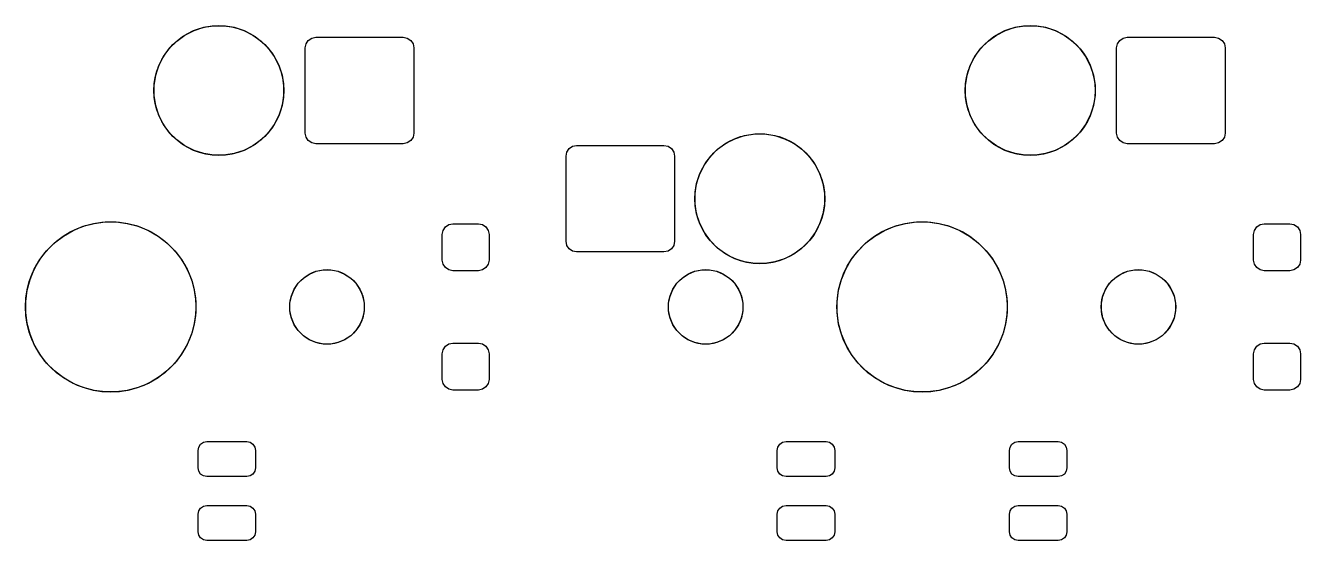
# Model space of a CAD drawing. Header units: millimetres. Extents: x 21 to 415, y -164 to -17.
# Drawn here: x 198.54 to 228.47, y -84.56 to -72.48 of the extents above; entities that cross this region are included whole.
import ezdxf

# ---------------------------------------------------------------- set-up
doc = ezdxf.new("R2010")
doc.units = ezdxf.units.MM
doc.layers.add('B.Mask', color=4, linetype='CONTINUOUS', true_color=0x02ffee)

msp = doc.modelspace()

# ---------------------------------------------------------------- linework, layer by layer
at = {"layer": 'B.Mask', "linetype": 'CONTINUOUS'}
for p, q in [((202.088967, -72.842256), (202.282565, -72.701599)), ((202.282565, -72.701599), (202.495783, -72.592959)), ((202.495783, -72.592959), (202.723371, -72.519011)), ((202.723371, -72.519011), (202.959725, -72.481576)), ((202.959725, -72.481576), (203.199025, -72.481576)), ((203.199025, -72.481576), (203.435379, -72.519011)), ((203.435379, -72.519011), (203.662967, -72.592959)), ((203.662967, -72.592959), (203.876185, -72.701599)), ((203.876185, -72.701599), (204.069783, -72.842256)), ((221.138967, -72.842256), (221.332565, -72.701599)), ((221.332565, -72.701599), (221.545783, -72.592959)), ((221.545783, -72.592959), (221.773371, -72.519011)), ((221.773371, -72.519011), (222.009725, -72.481576)), ((222.009725, -72.481576), (222.249025, -72.481576)), ((222.249025, -72.481576), (222.485379, -72.519011)), ((222.485379, -72.519011), (222.712967, -72.592959)), ((222.712967, -72.592959), (222.926185, -72.701599)), ((222.926185, -72.701599), (223.119783, -72.842256)), ((201.779099, -73.205065), (201.919756, -73.011467)), ((201.919756, -73.011467), (202.088967, -72.842256)), ((204.069783, -72.842256), (204.238994, -73.011467)), ((204.238994, -73.011467), (204.379651, -73.205065)), ((205.106375, -73.001875), (205.125405, -72.906204)), ((205.106375, -75.001875), (205.106375, -73.001875)), ((205.125405, -72.906204), (205.179598, -72.825098)), ((205.179598, -72.825098), (205.260704, -72.770905)), ((205.260704, -72.770905), (205.356375, -72.751875)), ((205.356375, -72.751875), (207.406375, -72.751875)), ((207.406375, -72.751875), (207.502046, -72.770905)), ((207.502046, -72.770905), (207.583152, -72.825098)), ((207.583152, -72.825098), (207.637345, -72.906204)), ((207.637345, -72.906204), (207.656375, -73.001875)), ((207.656375, -73.001875), (207.656375, -75.001875)), ((220.829099, -73.205065), (220.969756, -73.011467)), ((220.969756, -73.011467), (221.138967, -72.842256)), ((223.119783, -72.842256), (223.288994, -73.011467)), ((223.288994, -73.011467), (223.429651, -73.205065)), ((224.156375, -73.001875), (224.175405, -72.906204)), ((224.156375, -75.001875), (224.156375, -73.001875)), ((224.175405, -72.906204), (224.229598, -72.825098)), ((224.229598, -72.825098), (224.310704, -72.770905)), ((224.310704, -72.770905), (224.406375, -72.751875)), ((224.406375, -72.751875), (226.456375, -72.751875)), ((226.456375, -72.751875), (226.552046, -72.770905)), ((226.552046, -72.770905), (226.633152, -72.825098)), ((226.633152, -72.825098), (226.687345, -72.906204)), ((226.687345, -72.906204), (226.706375, -73.001875)), ((226.706375, -73.001875), (226.706375, -75.001875)), ((201.670459, -73.418283), (201.779099, -73.205065)), ((204.379651, -73.205065), (204.488291, -73.418283)), ((220.720459, -73.418283), (220.829099, -73.205065)), ((223.429651, -73.205065), (223.538291, -73.418283)), ((201.596511, -73.645871), (201.670459, -73.418283)), ((204.488291, -73.418283), (204.562239, -73.645871)), ((220.646511, -73.645871), (220.720459, -73.418283)), ((223.538291, -73.418283), (223.612239, -73.645871)), ((201.559076, -73.882225), (201.596511, -73.645871)), ((201.559076, -74.121525), (201.559076, -73.882225)), ((204.562239, -73.645871), (204.599674, -73.882225)), ((204.599674, -73.882225), (204.599674, -74.121525)), ((220.609076, -73.882225), (220.646511, -73.645871)), ((220.609076, -74.121525), (220.609076, -73.882225)), ((223.612239, -73.645871), (223.649674, -73.882225)), ((223.649674, -73.882225), (223.649674, -74.121525)), ((201.596511, -74.357879), (201.559076, -74.121525)), ((204.599674, -74.121525), (204.562239, -74.357879)), ((220.646511, -74.357879), (220.609076, -74.121525)), ((223.649674, -74.121525), (223.612239, -74.357879)), ((201.670459, -74.585467), (201.596511, -74.357879)), ((204.562239, -74.357879), (204.488291, -74.585467)), ((220.720459, -74.585467), (220.646511, -74.357879)), ((223.612239, -74.357879), (223.538291, -74.585467)), ((201.779099, -74.798685), (201.670459, -74.585467)), ((201.919756, -74.992283), (201.779099, -74.798685)), ((204.379651, -74.798685), (204.238994, -74.992283)), ((204.488291, -74.585467), (204.379651, -74.798685)), ((220.829099, -74.798685), (220.720459, -74.585467)), ((220.969756, -74.992283), (220.829099, -74.798685)), ((223.429651, -74.798685), (223.288994, -74.992283)), ((223.538291, -74.585467), (223.429651, -74.798685)), ((202.088967, -75.161494), (201.919756, -74.992283)), ((204.238994, -74.992283), (204.069783, -75.161494)), ((205.125405, -75.097546), (205.106375, -75.001875)), ((205.179598, -75.178652), (205.125405, -75.097546)), ((207.637345, -75.097546), (207.583152, -75.178652)), ((207.656375, -75.001875), (207.637345, -75.097546)), ((214.982565, -75.241599), (215.195783, -75.132959)), ((215.195783, -75.132959), (215.423371, -75.059011)), ((215.423371, -75.059011), (215.659725, -75.021576)), ((215.659725, -75.021576), (215.899025, -75.021576)), ((215.899025, -75.021576), (216.135379, -75.059011)), ((216.135379, -75.059011), (216.362967, -75.132959)), ((216.362967, -75.132959), (216.576185, -75.241599)), ((221.138967, -75.161494), (220.969756, -74.992283)), ((223.288994, -74.992283), (223.119783, -75.161494)), ((224.175405, -75.097546), (224.156375, -75.001875)), ((224.229598, -75.178652), (224.175405, -75.097546)), ((226.687345, -75.097546), (226.633152, -75.178652)), ((226.706375, -75.001875), (226.687345, -75.097546)), ((202.282565, -75.302151), (202.088967, -75.161494)), ((202.495783, -75.410791), (202.282565, -75.302151)), ((202.723371, -75.484739), (202.495783, -75.410791)), ((203.662967, -75.410791), (203.435379, -75.484739)), ((203.876185, -75.302151), (203.662967, -75.410791)), ((204.069783, -75.161494), (203.876185, -75.302151)), ((205.260704, -75.232845), (205.179598, -75.178652)), ((205.356375, -75.251875), (205.260704, -75.232845)), ((207.406375, -75.251875), (205.356375, -75.251875)), ((207.502046, -75.232845), (207.406375, -75.251875)), ((207.583152, -75.178652), (207.502046, -75.232845)), ((211.248405, -75.446204), (211.302598, -75.365098)), ((211.302598, -75.365098), (211.383704, -75.310905)), ((211.383704, -75.310905), (211.479375, -75.291875)), ((211.479375, -75.291875), (213.529375, -75.291875)), ((213.529375, -75.291875), (213.625046, -75.310905)), ((213.625046, -75.310905), (213.706152, -75.365098)), ((213.706152, -75.365098), (213.760345, -75.446204)), ((214.619756, -75.551467), (214.788967, -75.382256)), ((214.788967, -75.382256), (214.982565, -75.241599)), ((216.576185, -75.241599), (216.769783, -75.382256)), ((216.769783, -75.382256), (216.938994, -75.551467)), ((221.332565, -75.302151), (221.138967, -75.161494)), ((221.545783, -75.410791), (221.332565, -75.302151)), ((221.773371, -75.484739), (221.545783, -75.410791)), ((222.712967, -75.410791), (222.485379, -75.484739)), ((222.926185, -75.302151), (222.712967, -75.410791)), ((223.119783, -75.161494), (222.926185, -75.302151)), ((224.310704, -75.232845), (224.229598, -75.178652)), ((224.406375, -75.251875), (224.310704, -75.232845)), ((226.456375, -75.251875), (224.406375, -75.251875)), ((226.552046, -75.232845), (226.456375, -75.251875)), ((226.633152, -75.178652), (226.552046, -75.232845)), ((202.959725, -75.522174), (202.723371, -75.484739)), ((203.199025, -75.522174), (202.959725, -75.522174)), ((203.435379, -75.484739), (203.199025, -75.522174)), ((211.229375, -75.541875), (211.248405, -75.446204)), ((211.229375, -77.541875), (211.229375, -75.541875)), ((213.760345, -75.446204), (213.779375, -75.541875)), ((213.779375, -75.541875), (213.779375, -77.541875)), ((214.479099, -75.745065), (214.619756, -75.551467)), ((216.938994, -75.551467), (217.079651, -75.745065)), ((222.009725, -75.522174), (221.773371, -75.484739)), ((222.249025, -75.522174), (222.009725, -75.522174)), ((222.485379, -75.484739), (222.249025, -75.522174)), ((214.296511, -76.185871), (214.370459, -75.958283)), ((214.370459, -75.958283), (214.479099, -75.745065)), ((217.079651, -75.745065), (217.188291, -75.958283)), ((217.188291, -75.958283), (217.262239, -76.185871)), ((214.259076, -76.422225), (214.296511, -76.185871)), ((217.262239, -76.185871), (217.299674, -76.422225)), ((214.259076, -76.661525), (214.259076, -76.422225)), ((217.299674, -76.422225), (217.299674, -76.661525)), ((214.296511, -76.897879), (214.259076, -76.661525)), ((214.370459, -77.125467), (214.296511, -76.897879)), ((217.262239, -76.897879), (217.188291, -77.125467)), ((217.299674, -76.661525), (217.262239, -76.897879)), ((199.654798, -77.28813), (199.896496, -77.188015)), ((199.896496, -77.188015), (200.149194, -77.120304)), ((200.149194, -77.120304), (200.408569, -77.086157)), ((200.408569, -77.086157), (200.670181, -77.086157)), ((200.670181, -77.086157), (200.929556, -77.120304)), ((200.929556, -77.120304), (201.182254, -77.188015)), ((201.182254, -77.188015), (201.423952, -77.28813)), ((208.34278, -77.286204), (208.396973, -77.205098)), ((208.396973, -77.205098), (208.478079, -77.150905)), ((208.478079, -77.150905), (208.57375, -77.131875)), ((208.57375, -77.131875), (209.17375, -77.131875)), ((209.17375, -77.131875), (209.269421, -77.150905)), ((209.269421, -77.150905), (209.350527, -77.205098)), ((209.350527, -77.205098), (209.40472, -77.286204)), ((214.479099, -77.338685), (214.370459, -77.125467)), ((217.188291, -77.125467), (217.079651, -77.338685)), ((218.704798, -77.28813), (218.946496, -77.188015)), ((218.946496, -77.188015), (219.199194, -77.120304)), ((219.199194, -77.120304), (219.458569, -77.086157)), ((219.458569, -77.086157), (219.720181, -77.086157)), ((219.720181, -77.086157), (219.979556, -77.120304)), ((219.979556, -77.120304), (220.232254, -77.188015)), ((220.232254, -77.188015), (220.473952, -77.28813)), ((227.39278, -77.286204), (227.446973, -77.205098)), ((227.446973, -77.205098), (227.528079, -77.150905)), ((227.528079, -77.150905), (227.62375, -77.131875)), ((227.62375, -77.131875), (228.22375, -77.131875)), ((228.22375, -77.131875), (228.319421, -77.150905)), ((228.319421, -77.150905), (228.400527, -77.205098)), ((228.400527, -77.205098), (228.45472, -77.286204)), ((199.220683, -77.578195), (199.428235, -77.418936)), ((199.428235, -77.418936), (199.654798, -77.28813)), ((201.423952, -77.28813), (201.650515, -77.418936)), ((201.650515, -77.418936), (201.858067, -77.578195)), ((208.32375, -77.381875), (208.34278, -77.286204)), ((208.32375, -77.981875), (208.32375, -77.381875)), ((209.40472, -77.286204), (209.42375, -77.381875)), ((209.42375, -77.381875), (209.42375, -77.981875)), ((214.619756, -77.532283), (214.479099, -77.338685)), ((217.079651, -77.338685), (216.938994, -77.532283)), ((218.270683, -77.578195), (218.478235, -77.418936)), ((218.478235, -77.418936), (218.704798, -77.28813)), ((220.473952, -77.28813), (220.700515, -77.418936)), ((220.700515, -77.418936), (220.908067, -77.578195)), ((227.37375, -77.381875), (227.39278, -77.286204)), ((227.37375, -77.981875), (227.37375, -77.381875)), ((228.45472, -77.286204), (228.47375, -77.381875)), ((228.47375, -77.381875), (228.47375, -77.981875)), ((198.876436, -77.970735), (199.035695, -77.763183)), ((199.035695, -77.763183), (199.220683, -77.578195)), ((201.858067, -77.578195), (202.043055, -77.763183)), ((202.043055, -77.763183), (202.202314, -77.970735)), ((211.248405, -77.637546), (211.229375, -77.541875)), ((211.302598, -77.718652), (211.248405, -77.637546)), ((211.383704, -77.772845), (211.302598, -77.718652)), ((211.479375, -77.791875), (211.383704, -77.772845)), ((213.529375, -77.791875), (211.479375, -77.791875)), ((213.625046, -77.772845), (213.529375, -77.791875)), ((213.706152, -77.718652), (213.625046, -77.772845)), ((213.760345, -77.637546), (213.706152, -77.718652)), ((213.779375, -77.541875), (213.760345, -77.637546)), ((214.788967, -77.701494), (214.619756, -77.532283)), ((214.982565, -77.842151), (214.788967, -77.701494)), ((216.769783, -77.701494), (216.576185, -77.842151)), ((216.938994, -77.532283), (216.769783, -77.701494)), ((217.926436, -77.970735), (218.085695, -77.763183)), ((218.085695, -77.763183), (218.270683, -77.578195)), ((220.908067, -77.578195), (221.093055, -77.763183)), ((221.093055, -77.763183), (221.252314, -77.970735)), ((198.74563, -78.197298), (198.876436, -77.970735)), ((202.202314, -77.970735), (202.33312, -78.197298)), ((208.34278, -78.077546), (208.32375, -77.981875)), ((208.396973, -78.158652), (208.34278, -78.077546)), ((209.40472, -78.077546), (209.350527, -78.158652)), ((209.42375, -77.981875), (209.40472, -78.077546)), ((215.195783, -77.950791), (214.982565, -77.842151)), ((215.423371, -78.024739), (215.195783, -77.950791)), ((215.659725, -78.062174), (215.423371, -78.024739)), ((215.899025, -78.062174), (215.659725, -78.062174)), ((216.135379, -78.024739), (215.899025, -78.062174)), ((216.362967, -77.950791), (216.135379, -78.024739)), ((216.576185, -77.842151), (216.362967, -77.950791)), ((217.79563, -78.197298), (217.926436, -77.970735)), ((221.252314, -77.970735), (221.38312, -78.197298)), ((227.39278, -78.077546), (227.37375, -77.981875)), ((227.446973, -78.158652), (227.39278, -78.077546)), ((228.45472, -78.077546), (228.400527, -78.158652)), ((228.47375, -77.981875), (228.45472, -78.077546)), ((198.645515, -78.438996), (198.74563, -78.197298)), ((202.33312, -78.197298), (202.433235, -78.438996)), ((204.942991, -78.526781), (205.064281, -78.405491)), ((205.064281, -78.405491), (205.206903, -78.310194)), ((205.206903, -78.310194), (205.365376, -78.244552)), ((205.365376, -78.244552), (205.53361, -78.211088)), ((205.53361, -78.211088), (205.70514, -78.211088)), ((205.70514, -78.211088), (205.873374, -78.244552)), ((205.873374, -78.244552), (206.031847, -78.310194)), ((206.031847, -78.310194), (206.174469, -78.405491)), ((206.174469, -78.405491), (206.295759, -78.526781)), ((208.478079, -78.212845), (208.396973, -78.158652)), ((208.57375, -78.231875), (208.478079, -78.212845)), ((209.17375, -78.231875), (208.57375, -78.231875)), ((209.269421, -78.212845), (209.17375, -78.231875)), ((209.350527, -78.158652), (209.269421, -78.212845)), ((213.832991, -78.526781), (213.954281, -78.405491)), ((213.954281, -78.405491), (214.096903, -78.310194)), ((214.096903, -78.310194), (214.255376, -78.244552)), ((214.255376, -78.244552), (214.42361, -78.211088)), ((214.42361, -78.211088), (214.59514, -78.211088)), ((214.59514, -78.211088), (214.763374, -78.244552)), ((214.763374, -78.244552), (214.921847, -78.310194)), ((214.921847, -78.310194), (215.064469, -78.405491)), ((215.064469, -78.405491), (215.185759, -78.526781)), ((217.695515, -78.438996), (217.79563, -78.197298)), ((221.38312, -78.197298), (221.483235, -78.438996)), ((223.992991, -78.526781), (224.114281, -78.405491)), ((224.114281, -78.405491), (224.256903, -78.310194)), ((224.256903, -78.310194), (224.415376, -78.244552)), ((224.415376, -78.244552), (224.58361, -78.211088)), ((224.58361, -78.211088), (224.75514, -78.211088)), ((224.75514, -78.211088), (224.923374, -78.244552)), ((224.923374, -78.244552), (225.081847, -78.310194)), ((225.081847, -78.310194), (225.224469, -78.405491)), ((225.224469, -78.405491), (225.345759, -78.526781)), ((227.528079, -78.212845), (227.446973, -78.158652)), ((227.62375, -78.231875), (227.528079, -78.212845)), ((228.22375, -78.231875), (227.62375, -78.231875)), ((228.319421, -78.212845), (228.22375, -78.231875)), ((228.400527, -78.158652), (228.319421, -78.212845)), ((198.543657, -78.951069), (198.577804, -78.691694)), ((198.577804, -78.691694), (198.645515, -78.438996)), ((202.433235, -78.438996), (202.500946, -78.691694)), ((202.500946, -78.691694), (202.535093, -78.951069)), ((204.782052, -78.827876), (204.847694, -78.669403)), ((204.847694, -78.669403), (204.942991, -78.526781)), ((206.295759, -78.526781), (206.391056, -78.669403)), ((206.391056, -78.669403), (206.456698, -78.827876)), ((213.672052, -78.827876), (213.737694, -78.669403)), ((213.737694, -78.669403), (213.832991, -78.526781)), ((215.185759, -78.526781), (215.281056, -78.669403)), ((215.281056, -78.669403), (215.346698, -78.827876)), ((217.593657, -78.951069), (217.627804, -78.691694)), ((217.627804, -78.691694), (217.695515, -78.438996)), ((221.483235, -78.438996), (221.550946, -78.691694)), ((221.550946, -78.691694), (221.585093, -78.951069)), ((223.832052, -78.827876), (223.897694, -78.669403)), ((223.897694, -78.669403), (223.992991, -78.526781)), ((225.345759, -78.526781), (225.441056, -78.669403)), ((225.441056, -78.669403), (225.506698, -78.827876)), ((198.543657, -79.212681), (198.543657, -78.951069)), ((202.535093, -78.951069), (202.535093, -79.212681)), ((204.748588, -78.99611), (204.782052, -78.827876)), ((204.748588, -79.16764), (204.748588, -78.99611)), ((206.456698, -78.827876), (206.490162, -78.99611)), ((206.490162, -78.99611), (206.490162, -79.16764)), ((213.638588, -78.99611), (213.672052, -78.827876)), ((213.638588, -79.16764), (213.638588, -78.99611)), ((215.346698, -78.827876), (215.380162, -78.99611)), ((215.380162, -78.99611), (215.380162, -79.16764)), ((217.593657, -79.212681), (217.593657, -78.951069)), ((221.585093, -78.951069), (221.585093, -79.212681)), ((223.798588, -78.99611), (223.832052, -78.827876)), ((223.798588, -79.16764), (223.798588, -78.99611)), ((225.506698, -78.827876), (225.540162, -78.99611)), ((225.540162, -78.99611), (225.540162, -79.16764)), ((198.577804, -79.472056), (198.543657, -79.212681)), ((202.535093, -79.212681), (202.500946, -79.472056)), ((204.782052, -79.335874), (204.748588, -79.16764)), ((206.490162, -79.16764), (206.456698, -79.335874)), ((213.672052, -79.335874), (213.638588, -79.16764)), ((215.380162, -79.16764), (215.346698, -79.335874)), ((217.627804, -79.472056), (217.593657, -79.212681)), ((221.585093, -79.212681), (221.550946, -79.472056)), ((223.832052, -79.335874), (223.798588, -79.16764)), ((225.540162, -79.16764), (225.506698, -79.335874)), ((198.645515, -79.724754), (198.577804, -79.472056)), ((202.500946, -79.472056), (202.433235, -79.724754)), ((204.847694, -79.494347), (204.782052, -79.335874)), ((204.942991, -79.636969), (204.847694, -79.494347)), ((206.391056, -79.494347), (206.295759, -79.636969)), ((206.456698, -79.335874), (206.391056, -79.494347)), ((213.737694, -79.494347), (213.672052, -79.335874)), ((213.832991, -79.636969), (213.737694, -79.494347)), ((215.281056, -79.494347), (215.185759, -79.636969)), ((215.346698, -79.335874), (215.281056, -79.494347)), ((217.695515, -79.724754), (217.627804, -79.472056)), ((221.550946, -79.472056), (221.483235, -79.724754)), ((223.897694, -79.494347), (223.832052, -79.335874)), ((223.992991, -79.636969), (223.897694, -79.494347)), ((225.441056, -79.494347), (225.345759, -79.636969)), ((225.506698, -79.335874), (225.441056, -79.494347)), ((198.74563, -79.966452), (198.645515, -79.724754)), ((202.433235, -79.724754), (202.33312, -79.966452)), ((205.064281, -79.758259), (204.942991, -79.636969)), ((205.206903, -79.853556), (205.064281, -79.758259)), ((205.365376, -79.919198), (205.206903, -79.853556)), ((205.53361, -79.952662), (205.365376, -79.919198)), ((205.873374, -79.919198), (205.70514, -79.952662)), ((206.031847, -79.853556), (205.873374, -79.919198)), ((206.174469, -79.758259), (206.031847, -79.853556)), ((206.295759, -79.636969), (206.174469, -79.758259)), ((213.954281, -79.758259), (213.832991, -79.636969)), ((214.096903, -79.853556), (213.954281, -79.758259)), ((214.255376, -79.919198), (214.096903, -79.853556)), ((214.42361, -79.952662), (214.255376, -79.919198)), ((214.763374, -79.919198), (214.59514, -79.952662)), ((214.921847, -79.853556), (214.763374, -79.919198)), ((215.064469, -79.758259), (214.921847, -79.853556)), ((215.185759, -79.636969), (215.064469, -79.758259)), ((217.79563, -79.966452), (217.695515, -79.724754)), ((221.483235, -79.724754), (221.38312, -79.966452)), ((224.114281, -79.758259), (223.992991, -79.636969)), ((224.256903, -79.853556), (224.114281, -79.758259)), ((224.415376, -79.919198), (224.256903, -79.853556)), ((224.58361, -79.952662), (224.415376, -79.919198)), ((224.923374, -79.919198), (224.75514, -79.952662)), ((225.081847, -79.853556), (224.923374, -79.919198)), ((225.224469, -79.758259), (225.081847, -79.853556)), ((225.345759, -79.636969), (225.224469, -79.758259)), ((198.876436, -80.193015), (198.74563, -79.966452)), ((199.035695, -80.400567), (198.876436, -80.193015)), ((202.202314, -80.193015), (202.043055, -80.400567)), ((202.33312, -79.966452), (202.202314, -80.193015)), ((205.70514, -79.952662), (205.53361, -79.952662)), ((208.32375, -80.181875), (208.34278, -80.086204)), ((208.32375, -80.781875), (208.32375, -80.181875)), ((208.34278, -80.086204), (208.396973, -80.005098)), ((208.396973, -80.005098), (208.478079, -79.950905)), ((208.478079, -79.950905), (208.57375, -79.931875)), ((208.57375, -79.931875), (209.17375, -79.931875)), ((209.17375, -79.931875), (209.269421, -79.950905)), ((209.269421, -79.950905), (209.350527, -80.005098)), ((209.350527, -80.005098), (209.40472, -80.086204)), ((209.40472, -80.086204), (209.42375, -80.181875)), ((209.42375, -80.181875), (209.42375, -80.781875)), ((214.59514, -79.952662), (214.42361, -79.952662)), ((217.926436, -80.193015), (217.79563, -79.966452)), ((218.085695, -80.400567), (217.926436, -80.193015)), ((221.252314, -80.193015), (221.093055, -80.400567)), ((221.38312, -79.966452), (221.252314, -80.193015)), ((224.75514, -79.952662), (224.58361, -79.952662)), ((227.37375, -80.181875), (227.39278, -80.086204)), ((227.37375, -80.781875), (227.37375, -80.181875)), ((227.39278, -80.086204), (227.446973, -80.005098)), ((227.446973, -80.005098), (227.528079, -79.950905)), ((227.528079, -79.950905), (227.62375, -79.931875)), ((227.62375, -79.931875), (228.22375, -79.931875)), ((228.22375, -79.931875), (228.319421, -79.950905)), ((228.319421, -79.950905), (228.400527, -80.005098)), ((228.400527, -80.005098), (228.45472, -80.086204)), ((228.45472, -80.086204), (228.47375, -80.181875)), ((228.47375, -80.181875), (228.47375, -80.781875)), ((199.220683, -80.585555), (199.035695, -80.400567)), ((202.043055, -80.400567), (201.858067, -80.585555)), ((218.270683, -80.585555), (218.085695, -80.400567)), ((221.093055, -80.400567), (220.908067, -80.585555)), ((199.428235, -80.744814), (199.220683, -80.585555)), ((199.654798, -80.87562), (199.428235, -80.744814)), ((201.650515, -80.744814), (201.423952, -80.87562)), ((201.858067, -80.585555), (201.650515, -80.744814)), ((208.34278, -80.877546), (208.32375, -80.781875)), ((209.42375, -80.781875), (209.40472, -80.877546)), ((218.478235, -80.744814), (218.270683, -80.585555)), ((218.704798, -80.87562), (218.478235, -80.744814)), ((220.700515, -80.744814), (220.473952, -80.87562)), ((220.908067, -80.585555), (220.700515, -80.744814)), ((227.39278, -80.877546), (227.37375, -80.781875)), ((228.47375, -80.781875), (228.45472, -80.877546)), ((199.896496, -80.975735), (199.654798, -80.87562)), ((200.149194, -81.043446), (199.896496, -80.975735)), ((200.408569, -81.077593), (200.149194, -81.043446)), ((200.670181, -81.077593), (200.408569, -81.077593)), ((200.929556, -81.043446), (200.670181, -81.077593)), ((201.182254, -80.975735), (200.929556, -81.043446)), ((201.423952, -80.87562), (201.182254, -80.975735)), ((208.396973, -80.958652), (208.34278, -80.877546)), ((208.478079, -81.012845), (208.396973, -80.958652)), ((208.57375, -81.031875), (208.478079, -81.012845)), ((209.17375, -81.031875), (208.57375, -81.031875)), ((209.269421, -81.012845), (209.17375, -81.031875)), ((209.350527, -80.958652), (209.269421, -81.012845)), ((209.40472, -80.877546), (209.350527, -80.958652)), ((218.946496, -80.975735), (218.704798, -80.87562)), ((219.199194, -81.043446), (218.946496, -80.975735)), ((219.458569, -81.077593), (219.199194, -81.043446)), ((219.720181, -81.077593), (219.458569, -81.077593)), ((219.979556, -81.043446), (219.720181, -81.077593)), ((220.232254, -80.975735), (219.979556, -81.043446)), ((220.473952, -80.87562), (220.232254, -80.975735)), ((227.446973, -80.958652), (227.39278, -80.877546)), ((227.528079, -81.012845), (227.446973, -80.958652)), ((227.62375, -81.031875), (227.528079, -81.012845)), ((228.22375, -81.031875), (227.62375, -81.031875)), ((228.319421, -81.012845), (228.22375, -81.031875)), ((228.400527, -80.958652), (228.319421, -81.012845)), ((228.45472, -80.877546), (228.400527, -80.958652)), ((202.60498, -82.3703), (202.649418, -82.303793)), ((202.649418, -82.303793), (202.715925, -82.259355)), ((202.715925, -82.259355), (202.794375, -82.24375)), ((202.794375, -82.24375), (203.734375, -82.24375)), ((203.734375, -82.24375), (203.812825, -82.259355)), ((203.812825, -82.259355), (203.879332, -82.303793)), ((203.879332, -82.303793), (203.92377, -82.3703)), ((216.20498, -82.3703), (216.249418, -82.303793)), ((216.249418, -82.303793), (216.315925, -82.259355)), ((216.315925, -82.259355), (216.394375, -82.24375)), ((216.394375, -82.24375), (217.334375, -82.24375)), ((217.334375, -82.24375), (217.412825, -82.259355)), ((217.412825, -82.259355), (217.479332, -82.303793)), ((217.479332, -82.303793), (217.52377, -82.3703)), ((221.65498, -82.3703), (221.699418, -82.303793)), ((221.699418, -82.303793), (221.765925, -82.259355)), ((221.765925, -82.259355), (221.844375, -82.24375)), ((221.844375, -82.24375), (222.784375, -82.24375)), ((222.784375, -82.24375), (222.862825, -82.259355)), ((222.862825, -82.259355), (222.929332, -82.303793)), ((222.929332, -82.303793), (222.97377, -82.3703)), ((202.589375, -82.44875), (202.60498, -82.3703)), ((202.589375, -82.85875), (202.589375, -82.44875)), ((203.92377, -82.3703), (203.939375, -82.44875)), ((203.939375, -82.44875), (203.939375, -82.85875)), ((216.189375, -82.44875), (216.20498, -82.3703)), ((216.189375, -82.85875), (216.189375, -82.44875)), ((217.52377, -82.3703), (217.539375, -82.44875)), ((217.539375, -82.44875), (217.539375, -82.85875)), ((221.639375, -82.44875), (221.65498, -82.3703)), ((221.639375, -82.85875), (221.639375, -82.44875)), ((222.97377, -82.3703), (222.989375, -82.44875)), ((222.989375, -82.44875), (222.989375, -82.85875)), ((202.60498, -82.9372), (202.589375, -82.85875)), ((203.939375, -82.85875), (203.92377, -82.9372)), ((216.20498, -82.9372), (216.189375, -82.85875)), ((217.539375, -82.85875), (217.52377, -82.9372)), ((221.65498, -82.9372), (221.639375, -82.85875)), ((222.989375, -82.85875), (222.97377, -82.9372)), ((202.649418, -83.003707), (202.60498, -82.9372)), ((202.715925, -83.048145), (202.649418, -83.003707)), ((202.794375, -83.06375), (202.715925, -83.048145)), ((203.734375, -83.06375), (202.794375, -83.06375)), ((203.812825, -83.048145), (203.734375, -83.06375)), ((203.879332, -83.003707), (203.812825, -83.048145)), ((203.92377, -82.9372), (203.879332, -83.003707)), ((216.249418, -83.003707), (216.20498, -82.9372)), ((216.315925, -83.048145), (216.249418, -83.003707)), ((216.394375, -83.06375), (216.315925, -83.048145)), ((217.334375, -83.06375), (216.394375, -83.06375)), ((217.412825, -83.048145), (217.334375, -83.06375)), ((217.479332, -83.003707), (217.412825, -83.048145)), ((217.52377, -82.9372), (217.479332, -83.003707)), ((221.699418, -83.003707), (221.65498, -82.9372)), ((221.765925, -83.048145), (221.699418, -83.003707)), ((221.844375, -83.06375), (221.765925, -83.048145)), ((222.784375, -83.06375), (221.844375, -83.06375)), ((222.862825, -83.048145), (222.784375, -83.06375)), ((222.929332, -83.003707), (222.862825, -83.048145)), ((222.97377, -82.9372), (222.929332, -83.003707)), ((202.60498, -83.8703), (202.649418, -83.803793)), ((202.649418, -83.803793), (202.715925, -83.759355)), ((202.715925, -83.759355), (202.794375, -83.74375)), ((202.794375, -83.74375), (203.734375, -83.74375)), ((203.734375, -83.74375), (203.812825, -83.759355)), ((203.812825, -83.759355), (203.879332, -83.803793)), ((203.879332, -83.803793), (203.92377, -83.8703)), ((216.20498, -83.8703), (216.249418, -83.803793)), ((216.249418, -83.803793), (216.315925, -83.759355)), ((216.315925, -83.759355), (216.394375, -83.74375)), ((216.394375, -83.74375), (217.334375, -83.74375)), ((217.334375, -83.74375), (217.412825, -83.759355)), ((217.412825, -83.759355), (217.479332, -83.803793)), ((217.479332, -83.803793), (217.52377, -83.8703)), ((221.65498, -83.8703), (221.699418, -83.803793)), ((221.699418, -83.803793), (221.765925, -83.759355)), ((221.765925, -83.759355), (221.844375, -83.74375)), ((221.844375, -83.74375), (222.784375, -83.74375)), ((222.784375, -83.74375), (222.862825, -83.759355)), ((222.862825, -83.759355), (222.929332, -83.803793)), ((222.929332, -83.803793), (222.97377, -83.8703)), ((202.589375, -83.94875), (202.60498, -83.8703)), ((202.589375, -84.35875), (202.589375, -83.94875)), ((203.92377, -83.8703), (203.939375, -83.94875)), ((203.939375, -83.94875), (203.939375, -84.35875)), ((216.189375, -83.94875), (216.20498, -83.8703)), ((216.189375, -84.35875), (216.189375, -83.94875)), ((217.52377, -83.8703), (217.539375, -83.94875)), ((217.539375, -83.94875), (217.539375, -84.35875)), ((221.639375, -83.94875), (221.65498, -83.8703)), ((221.639375, -84.35875), (221.639375, -83.94875)), ((222.97377, -83.8703), (222.989375, -83.94875)), ((222.989375, -83.94875), (222.989375, -84.35875)), ((202.60498, -84.4372), (202.589375, -84.35875)), ((203.939375, -84.35875), (203.92377, -84.4372)), ((216.20498, -84.4372), (216.189375, -84.35875)), ((217.539375, -84.35875), (217.52377, -84.4372)), ((221.65498, -84.4372), (221.639375, -84.35875)), ((222.989375, -84.35875), (222.97377, -84.4372)), ((202.649418, -84.503707), (202.60498, -84.4372)), ((202.715925, -84.548145), (202.649418, -84.503707)), ((202.794375, -84.56375), (202.715925, -84.548145)), ((203.734375, -84.56375), (202.794375, -84.56375)), ((203.812825, -84.548145), (203.734375, -84.56375)), ((203.879332, -84.503707), (203.812825, -84.548145)), ((203.92377, -84.4372), (203.879332, -84.503707)), ((216.249418, -84.503707), (216.20498, -84.4372)), ((216.315925, -84.548145), (216.249418, -84.503707)), ((216.394375, -84.56375), (216.315925, -84.548145)), ((217.334375, -84.56375), (216.394375, -84.56375)), ((217.412825, -84.548145), (217.334375, -84.56375)), ((217.479332, -84.503707), (217.412825, -84.548145)), ((217.52377, -84.4372), (217.479332, -84.503707)), ((221.699418, -84.503707), (221.65498, -84.4372)), ((221.765925, -84.548145), (221.699418, -84.503707)), ((221.844375, -84.56375), (221.765925, -84.548145)), ((222.784375, -84.56375), (221.844375, -84.56375)), ((222.862825, -84.548145), (222.784375, -84.56375)), ((222.929332, -84.503707), (222.862825, -84.548145)), ((222.97377, -84.4372), (222.929332, -84.503707))]:
    msp.add_line(p, q, dxfattribs=at)
at = {"layer": 'B.Mask'}
for centre, radius in [((203.079375, -74.001875), 1.525), ((203.079375, -74.001875), 1.524999), ((222.129375, -74.001875), 1.525), ((222.129375, -74.001875), 1.524999), ((215.779375, -76.541875), 1.525), ((215.779375, -76.541875), 1.524999), ((200.539375, -79.081875), 2), ((200.539375, -79.081875), 1.999999), ((219.589375, -79.081875), 2), ((219.589375, -79.081875), 1.999999), ((205.619375, -79.081875), 0.875), ((205.619375, -79.081875), 0.874999), ((214.509375, -79.081875), 0.875), ((214.509375, -79.081875), 0.874999), ((224.669375, -79.081875), 0.875), ((224.669375, -79.081875), 0.874999)]:
    msp.add_circle(centre, radius, dxfattribs=at)

doc.saveas('drawing.dxf')
